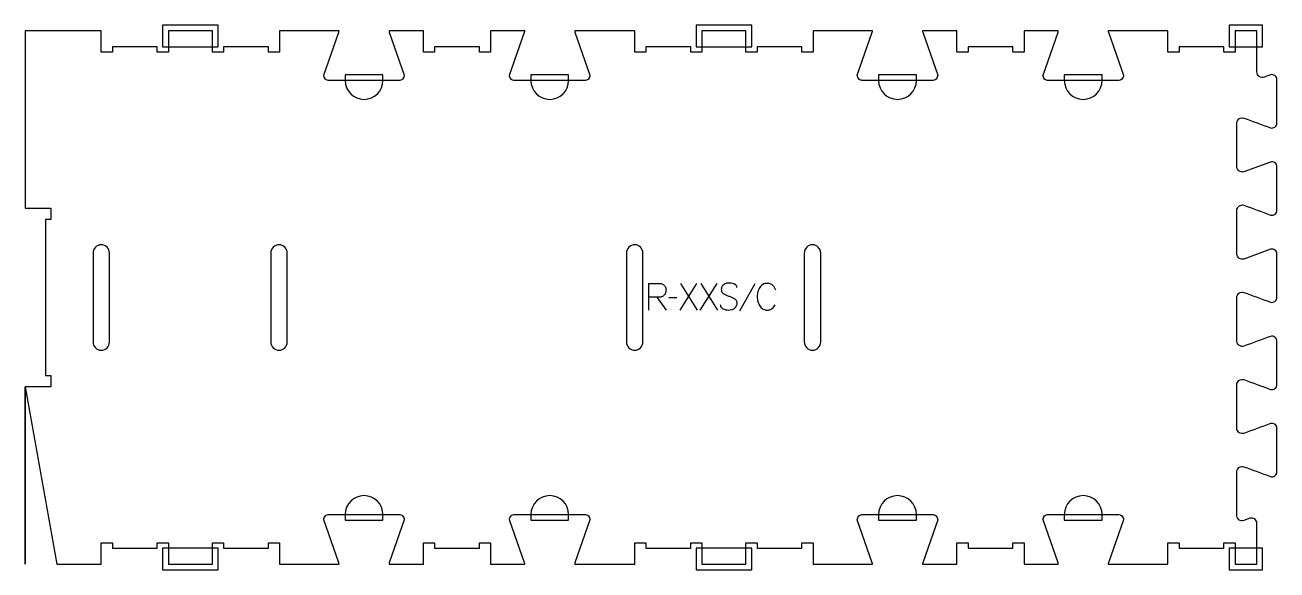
# Model space of a CAD drawing. Extents: x 0 to 1408, y -6 to 606.
import ezdxf

# ---------------------------------------------------------------- set-up
doc = ezdxf.new("R2010")
doc.units = 0
for name, color, linetype in [('1_ANYTOOL_1MMDEEP_LABELS_S', 2, 'CONTINUOUS'), ('3_ANYTOOL_CUTTHROUGH_INSID', 4, 'CONTINUOUS'), ('4_ANYTOOL_CUTTHROUGH_OUTSI', 5, 'CONTINUOUS'), ('5_ANYTOOL_HALF_MILL_9MM_IN', 3, 'CONTINUOUS')]:
    doc.layers.add(name, color=color, linetype=linetype)

msp = doc.modelspace()

# ---------------------------------------------------------------- linework, layer by layer
at = {"layer": '1_ANYTOOL_1MMDEEP_LABELS_S'}
for p, q in [((755.355992, 315.612296), (736.455992, 285.612296)), ((756.598849, 285.612296), (737.655992, 315.612296)), ((778.070278, 315.612296), (759.170278, 285.612296)), ((779.313135, 285.612296), (760.370278, 315.612296)), ((821.013135, 315.140868), (803.827421, 284.369439)), ((710.570278, 300.055154), (721.027421, 285.569439)), ((733.027421, 299.498011), (724.241707, 299.412296))]:
    msp.add_line(p, q, dxfattribs=at)
for points in [[(701.570278, 285.612296), (701.570278, 315.612296), (712.927421, 315.612296, -0.030274), (714.693234, 315.505281, -0.049), (716.414921, 315.122118, -0.050774), (717.747444, 314.529662, -0.06445), (718.905992, 313.651582, -0.0646), (719.795904, 312.515551, -0.052254), (720.400635, 311.200689, -0.050381), (720.789771, 309.508141, -0.031337), (720.898849, 307.769439, -0.040022), (720.788689, 306.395383, -0.042626), (720.454207, 305.058725, -0.04247), (719.885522, 303.769005, -0.036572), (719.120278, 302.583725, -0.051097), (718.1785, 301.56977, -0.061981), (717.036349, 300.794439, -0.061813), (715.727347, 300.317939, -0.049309), (714.341707, 300.140868, -0.003273), (713.474056, 300.103176, -0.003121), (712.605992, 300.076582, -0.003882), (711.588211, 300.059663, -0.002215), (710.570278, 300.055154), (701.613135, 300.055154)], [(800.698849, 311.026582, 0.071867), (800.505736, 312.363189, 0.100684), (799.879207, 313.544439, 0.047558), (799.404653, 314.02089, 0.038563), (798.854653, 314.409618, 0.037928), (798.157465, 314.757086, 0.026634), (797.420278, 315.012296, 0.028461), (794.396945, 315.698279, 0.041577), (791.313135, 315.955154, 0.036938), (789.810775, 315.844014, 0.041531), (788.345278, 315.499796, 0.041583), (786.967901, 314.922588, 0.038125), (785.698849, 314.133725, 0.057611), (784.628697, 313.141821, 0.065808), (783.834564, 311.921225, 0.06469), (783.357068, 310.46167, 0.046778), (783.213135, 308.926582, 0.052235), (783.375491, 307.37674, 0.075448), (783.920278, 305.926582, 0.076671), (784.83637, 304.75353, 0.061023), (786.041707, 303.869439, 0.021951), (789.070561, 302.342094, 0.018213), (792.213135, 301.062296, -0.02405), (795.31462, 299.756834, -0.02981), (798.255992, 298.126582, -0.068439), (799.397294, 297.160652, -0.079282), (800.205992, 295.908725, -0.076308), (800.630992, 294.330043, -0.047772), (800.655992, 292.683725, -0.046243), (800.362758, 291.002766, -0.06359), (799.713135, 289.431939, -0.064671), (798.740311, 288.14775, -0.057073), (797.484564, 287.133725, -0.067522), (794.516255, 285.770815, -0.070793), (791.291707, 285.269439, -0.064027), (788.152691, 285.631954, -0.070447), (785.227421, 286.812296, -0.054374), (784.069004, 287.661929, -0.074742), (783.170278, 288.773011, -0.075199), (782.647271, 290.079389, -0.057737), (782.484564, 291.483725)], [(844.627421, 308.112296, 0.059291), (843.09126, 311.041713, 0.066881), (840.877421, 313.490868, 0.04529), (839.560435, 314.414745, 0.046757), (838.097064, 315.081939, 0.04633), (836.457151, 315.486271, 0.037303), (834.770278, 315.612296, 0.054828), (832.264637, 315.336711, 0.073548), (829.922064, 314.439082, 0.073729), (827.952742, 312.910849, 0.056205), (826.434564, 310.919439, 0.033355), (825.213394, 308.529563, 0.034965), (824.329207, 305.996225, 0.034911), (823.799179, 303.328218, 0.031589), (823.627421, 300.612296, 0.032085), (823.801924, 297.895668, 0.035383), (824.339921, 295.228368, 0.035431), (825.23841, 292.693211, 0.033598), (826.477421, 290.305154, 0.058628), (828.039622, 288.304268, 0.073381), (830.061349, 286.785511, 0.072539), (832.507322, 285.884457, 0.05208), (835.113135, 285.612296, 0.033243), (836.55451, 285.708233, 0.042283), (837.963135, 286.019439, 0.042766), (839.205832, 286.526528, 0.044269), (840.341707, 287.240868, 0.055485), (842.353501, 289.155769, 0.045948), (843.941707, 291.440868)]]:
    msp.add_lwpolyline(points, format="xyb", dxfattribs=at)
at = {"layer": '3_ANYTOOL_CUTTHROUGH_INSID'}
for points in [[(94.959214, 299.750016), (94.959214, 349.750013, 1), (76.459214, 349.750013), (76.459214, 249.75002, 1), (94.959214, 249.75002)], [(294.959214, 249.75002), (294.959214, 349.750013, 1), (276.459214, 349.750013), (276.459214, 249.75002, 1)], [(695.046196, 299.75), (695.046196, 349.749997, 1), (676.546196, 349.749997), (676.546196, 249.750003, 1), (695.046196, 249.750003)], [(895.046196, 249.750003), (895.046196, 349.749997, 1), (876.546196, 349.749997), (876.546196, 249.750003, 1)]]:
    msp.add_lwpolyline(points, format="xyb", close=True, dxfattribs=at)
at = {"layer": '4_ANYTOOL_CUTTHROUGH_OUTSI'}
msp.add_lwpolyline([(1385.633975, 553.362344), (1385.6331, 599.500001), (1361.133095, 599.500001), (1361.133095, 575.750001, -0.414214), (1360.883095, 575.500001), (1348.883095, 575.500001, -0.414214), (1348.633095, 575.750001), (1348.633095, 581.500001), (1298.133095, 581.500001), (1298.133095, 575.750001, -0.414214), (1297.883095, 575.500001), (1285.883095, 575.500001, -0.414214), (1285.633095, 575.750001), (1285.633095, 599.500001), (1235.883095, 599.5), (1218.419777, 599.5, 0.061784), (1218.654771, 598.10513), (1235.550304, 549.832588, -0.084368), (1235.56434, 549.75, -0.414214), (1229.31434, 543.5), (1151.31434, 543.5, -0.414214), (1145.06434, 549.75, -0.084368), (1145.078375, 549.832588), (1161.977488, 598.116195, 0.061178), (1162.208902, 599.5), (1123.81934, 599.5), (1123.81934, 575.75, -0.414214), (1123.56934, 575.5), (1111.56934, 575.5, -0.414214), (1111.31934, 575.75), (1111.31934, 581.5), (1060.81934, 581.5), (1060.81934, 575.75, -0.414214), (1060.56934, 575.5), (1048.56934, 575.5, -0.414214), (1048.31934, 575.75), (1048.31934, 599.5), (1009.513777, 599.5, 0.061784), (1009.748771, 598.10513), (1026.644304, 549.832588, -0.084368), (1026.65834, 549.75, -0.414214), (1020.40834, 543.5), (942.40834, 543.5, -0.414214), (936.15834, 549.75, -0.084368), (936.172375, 549.832588), (953.071488, 598.116195, 0.061178), (953.302902, 599.5), (935.839497, 599.500001), (886.367836, 599.500001), (886.367836, 575.750001, -0.414214), (886.117836, 575.500001), (874.117836, 575.500001, -0.414214), (873.867836, 575.750001), (873.867836, 581.500001), (823.367836, 581.500001), (823.367836, 575.750001, -0.414214), (823.117836, 575.500001), (811.117836, 575.500001, -0.414214), (810.867836, 575.750001), (810.867836, 599.500001), (761.367836, 599.500001), (761.367836, 575.750001, -0.414214), (761.117836, 575.500001), (749.117836, 575.500001, -0.414214), (748.867836, 575.750001), (748.867836, 581.500001), (698.367836, 581.500001), (698.367836, 575.750001, -0.414214), (698.117836, 575.500001), (686.117836, 575.500001, -0.414214), (685.867836, 575.750001), (685.867836, 599.500001), (635.796179, 599.5), (618.332798, 599.5, 0.061784), (618.567792, 598.10513), (635.463325, 549.832588, -0.084368), (635.477361, 549.75, -0.414214), (629.227361, 543.5), (551.227361, 543.5, -0.414214), (544.977361, 549.75, -0.084368), (544.991396, 549.832588), (561.890509, 598.116195, 0.061178), (562.121923, 599.5), (523.732361, 599.5), (523.732361, 575.75, -0.414214), (523.482361, 575.5), (511.482361, 575.5, -0.414214), (511.232361, 575.75), (511.232361, 581.5), (460.732361, 581.5), (460.732361, 575.75, -0.414214), (460.482361, 575.5), (448.482361, 575.5, -0.414214), (448.232361, 575.75), (448.232361, 599.5), (409.426798, 599.5, 0.061784), (409.661792, 598.10513), (426.557325, 549.832588, -0.084368), (426.571361, 549.75, -0.414214), (420.321361, 543.5), (342.321361, 543.5, -0.414214), (336.071361, 549.75, -0.084368), (336.085396, 549.832588), (352.984509, 598.116195, 0.061178), (353.215923, 599.5), (335.752516, 599.5), (335.72214, 599.500935, -0.000009), (286.280854, 599.500017), (286.280854, 575.750017, -0.414214), (286.030854, 575.500017), (274.030854, 575.500017, -0.414214), (273.780854, 575.750017), (273.780854, 581.500017), (223.280854, 581.500017), (223.280854, 575.750017, -0.414214), (223.030854, 575.500017), (211.030854, 575.500017, -0.414214), (210.780854, 575.750017), (210.780854, 599.500017), (161.280854, 599.500017), (161.280854, 575.750017, -0.414214), (161.030854, 575.500017), (149.030854, 575.500017, -0.414214), (148.780854, 575.750017), (148.780854, 581.500017), (98.280854, 581.500017), (98.280854, 575.750017, -0.414214), (98.030854, 575.500017), (86.030854, 575.500017, -0.414214), (85.780854, 575.750017), (85.780854, 599.500017), (35.709197, 599.500016), (0, 599.500016, -0.00004), (0.017385, 400.000016), (28.767385, 400.000016, -0.414214), (29.017385, 399.750016), (29.017385, 387.750016, -0.414214), (28.767385, 387.500016), (23.017385, 387.500016), (23.017385, 212.000016), (28.767385, 212.000016, -0.414214), (29.017385, 211.750016), (29.017385, 199.750016, -0.414214), (28.767385, 199.500016), (0.017385, 199.500016, -0.00004), (0, 0.000016), (35.709214, 0.000016), (85.780854, 0.000017), (85.780854, 23.750017, -0.414214), (86.030854, 24.000017), (98.030854, 24.000017, -0.414214), (98.280854, 23.750017), (98.280854, 18.000017), (148.780854, 18.000017), (148.780854, 23.750017, -0.414214), (149.030854, 24.000017), (161.030854, 24.000017, -0.414214), (161.280854, 23.750017), (161.280854, 0.000017), (210.780854, 0.000017), (210.780854, 23.750017, -0.414214), (211.030854, 24.000017), (223.030854, 24.000017, -0.414214), (223.280854, 23.750017), (223.280854, 18.000017), (273.780854, 18.000017), (273.780854, 23.750017, -0.414214), (274.030854, 24.000017), (286.030854, 24.000017, -0.414214), (286.280854, 23.750017), (286.280854, 0.000017), (335.752517, 0.000017), (353.215923, 0, 0.061784), (352.980929, 1.39487), (336.085396, 49.667412, -0.084368), (336.071361, 49.75, -0.414214), (342.321361, 56), (420.321361, 56, -0.414214), (426.571361, 49.75, -0.084368), (426.557325, 49.667412), (409.658212, 1.383805, 0.061178), (409.426798, 0), (448.232361, 0), (448.232361, 23.75, -0.414214), (448.482361, 24), (460.482361, 24, -0.414214), (460.732361, 23.75), (460.732361, 18), (511.232361, 18), (511.232361, 23.75, -0.414214), (511.482361, 24), (523.482361, 24, -0.414214), (523.732361, 23.75), (523.732361, 0), (562.121923, 0, 0.061784), (561.886929, 1.39487), (544.991396, 49.667412, -0.084368), (544.977361, 49.75, -0.414214), (551.227361, 56), (629.227361, 56, -0.414214), (635.477361, 49.75, -0.084368), (635.463325, 49.667412), (618.564212, 1.383805, 0.061178), (618.332798, 0), (635.796198, 0), (685.867836, 0.000001), (685.867836, 23.750001, -0.414214), (686.117836, 24.000001), (698.117836, 24.000001, -0.414214), (698.367836, 23.750001), (698.367836, 18.000001), (748.867836, 18.000001), (748.867836, 23.750001, -0.414214), (749.117836, 24.000001), (761.117836, 24.000001, -0.414214), (761.367836, 23.750001), (761.367836, 0.000001), (810.867836, 0.000001), (810.867836, 23.750001, -0.414214), (811.117836, 24.000001), (823.117836, 24.000001, -0.414214), (823.367836, 23.750001), (823.367836, 18.000001), (873.867836, 18.000001), (873.867836, 23.750001, -0.414214), (874.117836, 24.000001), (886.117836, 24.000001, -0.414214), (886.367836, 23.750001), (886.367836, 0.000001), (935.839497, 0.000001), (953.302902, 0, 0.061784), (953.067908, 1.39487), (936.172375, 49.667412, -0.084368), (936.15834, 49.75, -0.414214), (942.40834, 56), (1020.40834, 56, -0.414214), (1026.65834, 49.75, -0.084368), (1026.644304, 49.667412), (1009.745191, 1.383805, 0.061178), (1009.513777, 0), (1048.31934, 0), (1048.31934, 23.75, -0.414214), (1048.56934, 24), (1060.56934, 24, -0.414214), (1060.81934, 23.75), (1060.81934, 18), (1111.31934, 18), (1111.31934, 23.75, -0.414214), (1111.56934, 24), (1123.56934, 24, -0.414214), (1123.81934, 23.75), (1123.81934, 0), (1162.208902, 0, 0.061784), (1161.973908, 1.39487), (1145.078375, 49.667412, -0.084368), (1145.06434, 49.75, -0.414214), (1151.31434, 56), (1229.31434, 56, -0.414214), (1235.56434, 49.75, -0.084368), (1235.550304, 49.667412), (1218.651191, 1.383805, 0.061178), (1218.419777, 0), (1235.883136, 0.000001), (1285.633095, 0.000001), (1285.633095, 23.750001, -0.414214), (1285.883095, 24.000001), (1297.883095, 24.000001, -0.414214), (1298.133095, 23.750001), (1298.133095, 18.000001), (1348.633095, 18.000001), (1348.633095, 23.750001, -0.414214), (1348.883095, 24.000001), (1360.883095, 24.000001, -0.414214), (1361.133095, 23.750001), (1361.133095, 0.000001), (1385.63309, 0.000001), (1385.632053, 46.13706, 0.522087), (1377.889511, 51.530656), (1371.080536, 49.015295, -0.015604), (1371.06574, 49.010348, -0.237079), (1365.539, 49.982431, -0.237079), (1363.019816, 54.996763), (1363.020272, 103.502848, -0.237079), (1365.539456, 108.517177, -0.237077), (1371.06605, 109.489262, -0.015611), (1371.080851, 109.484313, 0.000004), (1400.856525, 98.48433, 0.236337), (1405.926254, 99.383352, 0.237079), (1408.243903, 103.996537), (1408.244359, 152.502622, 0.237079), (1405.92671, 157.115805, 0.237104), (1400.842193, 158.009893, -0.000004), (1371.080992, 147.015295, -0.015604), (1371.066196, 147.010348, -0.237079), (1365.539456, 147.982431, -0.237079), (1363.020272, 152.996763), (1363.020728, 201.502848, -0.237079), (1365.539912, 206.517177, -0.237077), (1371.066505, 207.489262, -0.015611), (1371.081307, 207.484313, 0.000004), (1400.856981, 196.48433, 0.236337), (1405.92671, 197.383352, 0.237079), (1408.244359, 201.996537), (1408.244815, 250.502622, 0.237079), (1405.927166, 255.115805, 0.237104), (1400.842649, 256.009893, -0.000004), (1371.081447, 245.015295, -0.015604), (1371.066652, 245.010348, -0.237079), (1365.539912, 245.982431, -0.237079), (1363.020728, 250.996763), (1363.021184, 299.502848, -0.237079), (1365.540368, 304.517177, -0.237077), (1371.066961, 305.489262, -0.015611), (1371.081763, 305.484313, 0.000004), (1400.857436, 294.48433, 0.236337), (1405.927166, 295.383352, 0.237079), (1408.244815, 299.996537), (1408.245271, 348.502622, 0.237079), (1405.927621, 353.115805, 0.237104), (1400.843105, 354.009893), (1371.081903, 343.015295, -0.015604), (1371.067108, 343.010348, -0.237079), (1365.540368, 343.982431, -0.237079), (1363.021184, 348.996763), (1363.021639, 397.502848, -0.237079), (1365.540824, 402.517177, -0.237077), (1371.067417, 403.489262, -0.015611), (1371.082219, 403.484313, 0.000004), (1400.857892, 392.48433, 0.236337), (1405.927621, 393.383352, 0.237079), (1408.245271, 397.996537), (1408.245727, 446.502622, 0.237079), (1405.928077, 451.115805, 0.237104), (1400.843561, 452.009893), (1371.082359, 441.015295, -0.015604), (1371.067564, 441.010348, -0.237079), (1365.540824, 441.982431, -0.237079), (1363.021639, 446.996763), (1363.022095, 495.502848, -0.237079), (1365.541279, 500.517177, -0.237077), (1371.067873, 501.489262, -0.015611), (1371.082674, 501.484313, 0.000004), (1400.858348, 490.48433, 0.236337), (1405.928077, 491.383352, 0.237079), (1408.245727, 495.996537), (1408.246182, 544.502622, 0.237079), (1405.928533, 549.115805, 0.237104), (1400.844016, 550.009893, -0.000017), (1394.049782, 547.499718, -0.522088)], format="xyb", close=True, dxfattribs=at)
at = {"layer": '5_ANYTOOL_HALF_MILL_9MM_IN'}
for points in [[(160.780854, 581.500017), (211.280854, 581.500017), (217.280854, 581.500017), (217.280854, 606.000017), (211.020854, 606.000017), (154.780854, 606.000017), (154.780854, 599.740017), (154.780854, 581.500017)], [(760.867836, 581.500001), (811.367836, 581.500001), (817.367836, 581.500001), (817.367836, 606.000001), (811.107836, 606.000001), (754.867836, 606.000001), (754.867836, 599.740001), (754.867836, 581.500001)], [(1360.633095, 581.500001), (1386.133095, 581.500001), (1392.133095, 581.500001), (1392.133095, 606.000001), (1385.873095, 606.000001), (1354.633095, 606.000001), (1354.633095, 599.740001), (1354.633095, 581.500001)], [(211.280854, 18.000017), (160.780854, 18.000017), (154.780854, 18.000017), (154.780854, -6.499983), (161.040854, -6.499983), (211.020854, -6.499983), (217.280854, -6.499983), (217.280854, 18.000017)], [(811.367836, 18.000001), (760.867836, 18.000001), (754.867836, 18.000001), (754.867836, -6.499999), (761.127836, -6.499999), (811.107836, -6.499999), (817.367836, -6.499999), (817.367836, 18.000001)], [(1386.133095, 18.000001), (1360.633095, 18.000001), (1354.633095, 18.000001), (1354.633095, -6.499999), (1360.893095, -6.499999), (1392.133095, -6.499999), (1392.133095, -0.239999), (1392.133095, 18.000001)]]:
    msp.add_lwpolyline(points, close=True, dxfattribs=at)
for points in [[(360.071361, 543.75, 1), (402.571361, 543.75), (402.571361, 550), (360.071361, 550)], [(568.977361, 543.75, 1), (611.477361, 543.75), (611.477361, 550), (568.977361, 550)], [(960.15834, 543.75, 1), (1002.65834, 543.75), (1002.65834, 550), (960.15834, 550)], [(1169.06434, 543.75, 1), (1211.56434, 543.75), (1211.56434, 550), (1169.06434, 550)], [(402.571361, 55.5), (402.571361, 55.75, 1), (360.071361, 55.75), (360.071361, 49.5), (402.571361, 49.5)], [(611.477358, 55.76, 0.999765), (568.977361, 55.75), (568.977361, 49.5), (611.477361, 49.5)], [(1002.65834, 55.5), (1002.65834, 55.75, 1), (960.15834, 55.75), (960.15834, 49.5), (1002.65834, 49.5)], [(1211.56434, 55.5), (1211.56434, 55.75, 1), (1169.06434, 55.75), (1169.06434, 49.5), (1211.56434, 49.5)]]:
    msp.add_lwpolyline(points, format="xyb", close=True, dxfattribs=at)

doc.saveas('drawing.dxf')
